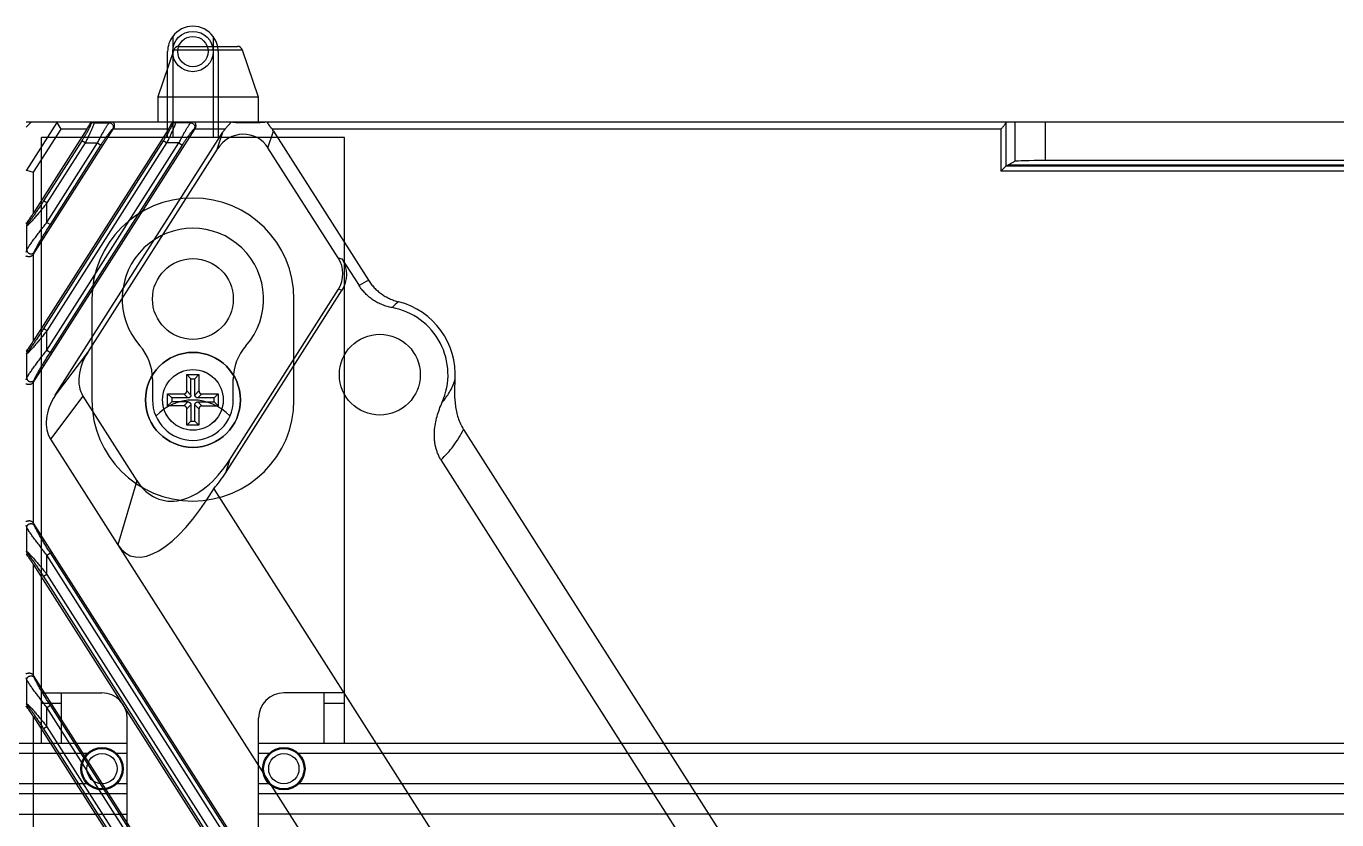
# Model space of a CAD drawing. Header units: millimetres. Extents: x 562 to 17351, y 2396 to 6995.
# Drawn here: x 12738.8 to 12868.5, y 5487.2 to 5565.7 of the extents above; entities that cross this region are included whole.
import ezdxf

# ---------------------------------------------------------------- set-up
doc = ezdxf.new("R2010")
doc.units = ezdxf.units.MM
doc.layers.add('02___PRT_ALL_AXES', color=7, linetype='Continuous')
doc.layers.add('1轮廓线', color=7, linetype='Continuous', lineweight=25)

# ---------------------------------------------------------------- blocks, each defined once
blk = doc.blocks.new('DTGCNV')
at = {"color": 7, "linetype": 'Continuous'}
for p, q in [((12731.7, 5017.7), (12737.54, 5017.7)), ((12731.23, 5017.36), (12729.64, 5012.7)), ((12731.23, 5017.36), (12738.01, 5017.36)), ((12738.01, 5017.36), (12739.59, 5012.7)), ((12729.64, 5012.7), (12729.64, 5010.2)), ((12729.64, 5012.7), (12739.59, 5012.7)), ((12739.59, 5012.7), (12739.59, 5010.2)), ((12717.12, 5010.2), (12716.62, 5009.7)), ((13316.62, 5010.2), (12716.62, 5010.2)), ((12719.66, 5010.18), (12716.64, 5005.45)), ((12719.66, 5010.18), (12720.04, 5009.5)), ((12722.94, 5010.03), (12722.99, 5009.95)), ((12723.29, 5010.2), (12723.32, 5010.14)), ((12723.32, 5010.14), (12724.85, 5010.14)), ((12724.85, 5010.14), (12724.95, 5010.2)), ((12731, 5010.03), (12731.05, 5009.95)), ((12731.35, 5010.2), (12731.39, 5010.14)), ((12732.91, 5010.14), (12731.39, 5010.14)), ((12732.91, 5010.14), (12733.02, 5010.2)), ((12813.59, 5010.16), (12813.59, 5005.86)), ((12814.52, 5006.33), (12814.52, 5010.2)), ((12817.52, 5006.4), (12817.52, 5010.2)), ((12722.63, 5009.5), (12717.32, 5001.17)), ((12730.69, 5009.5), (12717.32, 4988.51)), ((12720.04, 5009.5), (12717.32, 5005.25)), ((12717.35, 4997.13), (12725.23, 5009.5)), ((12717.35, 4984.47), (12733.3, 5009.5)), ((12719.48, 4983.16), (12736.07, 5009.2)), ((12722.63, 5009.5), (12720.04, 5009.5)), ((12725.18, 5009.53), (12725.29, 5009.59)), ((12730.69, 5009.5), (12725.23, 5009.5)), ((12733.25, 5009.53), (12733.35, 5009.59)), ((12736.29, 5009.5), (12733.3, 5009.5)), ((12735.53, 5007.54), (12736.07, 5009.2)), ((12740.55, 5007.66), (12741.09, 5009.32)), ((12813.1, 5009.5), (12740.97, 5009.5)), ((12741.09, 5009.32), (12750.5, 4994.55)), ((12813.1, 5009.5), (12813.1, 5005.36)), ((12722.12, 5008.36), (12718.33, 5002.41)), ((12730.19, 5008.36), (12718.33, 4989.76)), ((12722.46, 5008.15), (12718.67, 5002.2)), ((12718.67, 5000.28), (12723.68, 5008.15)), ((12730.52, 5008.15), (12718.67, 4989.54)), ((12718.67, 4987.63), (12731.74, 5008.15)), ((12719.01, 5000.07), (12724.02, 5007.93)), ((12719.01, 4987.41), (12732.08, 5007.93)), ((12722.46, 5008.15), (12722.12, 5008.36)), ((12722.46, 5008.15), (12723.68, 5008.15)), ((12735.53, 5007.54), (12722.7, 4987.4)), ((12723.68, 5008.15), (12724.02, 5007.93)), ((12730.52, 5008.15), (12730.19, 5008.36)), ((12731.74, 5008.15), (12730.52, 5008.15)), ((12731.74, 5008.15), (12732.08, 5007.93)), ((12747.5, 4996.77), (12740.55, 5007.66)), ((12814.52, 5006.33), (12813.6, 5005.86)), ((12853.37, 5005.95), (12813.77, 5005.95)), ((12849.62, 5006.4), (12817.52, 5006.4)), ((12716.64, 5005.45), (12717.32, 5005.25)), ((12717.32, 5005.25), (12717.32, 5001.17)), ((12813.59, 5005.86), (12813.1, 5005.36)), ((12854.04, 5005.36), (12813.1, 5005.36)), ((12853.54, 5005.86), (12813.6, 5005.86)), ((12718.67, 5002.2), (12718.33, 5002.41)), ((12718.67, 5000.28), (12718.67, 5002.2)), ((12716.68, 4999.93), (12716.62, 4999.95)), ((12716.63, 5000.18), (12716.74, 5000.15)), ((12716.68, 4997.54), (12716.68, 4999.93)), ((12718.67, 5000.28), (12719.01, 5000.07)), ((12716.62, 4997.34), (12716.68, 4997.54)), ((12717.32, 4997.08), (12717.32, 4988.51)), ((12717.35, 4997.13), (12717.41, 4997.33)), ((12747.5, 4996.77), (12747.87, 4996.68)), ((12747.87, 4996.68), (12749.56, 4994.02)), ((12736.35, 4975.46), (12747.9, 4993.59)), ((12736.73, 4976.73), (12747.52, 4993.67)), ((12747.52, 4993.67), (12747.9, 4993.59)), ((12718.67, 4989.54), (12718.33, 4989.76)), ((12718.67, 4987.63), (12718.67, 4989.54)), ((12716.68, 4987.28), (12716.62, 4987.3)), ((12716.63, 4987.52), (12716.74, 4987.49)), ((12716.68, 4984.89), (12716.68, 4987.28)), ((12718.67, 4987.63), (12719.01, 4987.41)), ((12722.7, 4987.4), (12719.48, 4983.16)), ((12716.62, 4984.68), (12716.68, 4984.89)), ((12717.32, 4984.42), (12717.32, 4970.54)), ((12717.35, 4984.47), (12717.41, 4984.67)), ((12722.24, 4983.08), (12719.01, 4978.83)), ((12722.24, 4983.08), (12727.57, 4974.7)), ((12719.01, 4978.83), (12910.96, 4677.53)), ((12759.91, 4979.78), (12838.25, 4856.8)), ((12736.73, 4976.73), (12736.35, 4975.46)), ((12883.39, 4779.44), (12757.68, 4976.76)), ((12727.57, 4974.7), (12725.69, 4968.36)), ((12735.19, 4973.91), (12923.33, 4678.59)), ((12716.68, 4970.08), (12716.62, 4970.28)), ((12716.68, 4967.69), (12716.68, 4970.08)), ((12717.41, 4970.29), (12717.35, 4970.49)), ((12903.91, 4677.66), (12717.35, 4970.49)), ((12716.62, 4967.67), (12716.68, 4967.69)), ((12716.63, 4967.44), (12716.74, 4967.47)), ((12718.67, 4967.34), (12719.01, 4967.55)), ((12718.67, 4965.42), (12718.67, 4967.34)), ((12902.32, 4679.06), (12718.67, 4967.34)), ((12902.66, 4679.27), (12719.01, 4967.55)), ((12717.32, 4966.45), (12717.32, 4955.46)), ((12717.32, 4966.45), (12901.38, 4677.53)), ((12718.67, 4965.42), (12718.33, 4965.21)), ((12718.33, 4965.21), (12900.77, 4678.84)), ((12718.67, 4965.42), (12901.1, 4679.06)), ((12717.41, 4955.22), (12717.35, 4955.42)), ((12894.31, 4677.66), (12717.35, 4955.42)), ((12716.68, 4955), (12716.62, 4955.2)), ((12716.68, 4952.61), (12716.68, 4955)), ((12716.62, 4952.59), (12716.68, 4952.61)), ((12716.63, 4952.36), (12716.74, 4952.4)), ((12718.67, 4952.26), (12719.01, 4952.48)), ((12718.67, 4950.35), (12718.67, 4952.26)), ((12892.72, 4679.06), (12718.67, 4952.26)), ((12893.06, 4679.27), (12719.01, 4952.48)), ((12717.32, 4951.38), (12717.32, 4940.39)), ((12717.32, 4951.38), (12891.78, 4677.53)), ((12718.67, 4950.35), (12718.33, 4950.13)), ((12718.33, 4950.13), (12891.16, 4678.84)), ((12718.67, 4950.35), (12891.5, 4679.06))]:
    blk.add_line(p, q, dxfattribs=at)
for centre, radius in [((12751.62, 4985.2), 4), ((12733.12, 4982.7), 3)]:
    blk.add_circle(centre, radius, dxfattribs=at)
for centre, radius, start, end in [((12731.7, 5017.2), 0.5, 90, 161.222), ((12737.54, 5017.2), 0.5, 18.778, 90), ((12723.32, 5009.74), 0.402, 90.2568, 147.2432), ((12731.39, 5009.74), 0.402, 90.2568, 147.2432), ((12717.08, 4999.93), 0.402, 147.6282, 179.8718), ((12757.33, 4981.15), 15.03, 117.0328, 121.1257), ((12759.62, 4985.3), 9.42, 130.8577, 136.0435), ((12751.62, 4985.2), 6.75, 336.1243, 79.5633), ((12751.62, 4985.2), 7.46, 356.103, 75.7008), ((12717.08, 4987.28), 0.402, 147.6282, 179.8718), ((12717.08, 4967.69), 0.402, 180.1282, 212.3718), ((12717.08, 4952.61), 0.402, 180.1282, 212.3718)]:
    blk.add_arc(centre, radius, start, end, dxfattribs=at)
for centre, major_axis, ratio, start_param, end_param in [((12719.18, 5009.5), (0.468, 0.695), 0.186347, -0.096093, 0.124846), ((12722.55, 5009.5), (0.449, 0.699), 0.073624, -1.523567, -0.647746), ((12730.62, 5009.5), (0.449, 0.699), 0.073624, -1.523567, -0.647746), ((12739.51, 5010.43), (3.18, 0.09), 0.080959, -2.446687, -1.345204), ((12813.61, 5009.5), (0, 0.7), 0.052408, 0, 0.329), ((12725.31, 5009.5), (0.449, 0.699), 0.073624, 1.492115, 1.618026), ((12733.37, 5009.5), (0.449, 0.699), 0.073624, 1.492115, 1.618026), ((12738.03, 5005.85), (0.98, 3.02), 0.944553, -0.662888, 1.302149), ((12738.56, 5007.5), (0.98, 3.02), 0.944553, 1.184969, 1.302149), ((12738.56, 5007.5), (0.98, 3.02), 0.944553, -0.662888, -0.591953), ((12817.52, 5006.32), (3, 0), 0.026186, 1.570796, 3.089233), ((12717.32, 5006.58), (0.69, 1.13), 0.116833, -3.331181, -3.110242), ((12813.6, 5005.36), (0, 0.5), 0.052408, 0.02618, 0.05236), ((12717.32, 5001.28), (0.7, 1.1), 0.046753, -3.023591, -1.644612), ((12717.02, 4997.35), (0.117, 0.402), 0.954439, -2.00715, -1.867188), ((12744.76, 4995.28), (3.13, -0.75), 0.933182, -0.312299, 0.766803), ((12745.14, 4995.19), (3.13, -0.75), 0.933182, -0.312299, 0.766803), ((12717.32, 4988.62), (0.7, 1.1), 0.046753, -3.023591, -1.644612), ((12725.39, 4986.02), (-2.65, -3.49), 0.684108, -1.451017, -0.247768), ((12717.02, 4984.69), (0.117, 0.402), 0.954439, -2.00715, -1.867188), ((12722.17, 4981.77), (2.65, 3.49), 0.684108, -4.59261, -3.389361), ((12732.75, 4982.37), (-2.84, -9.54), 0.602666, -0.481922, 1.127854), ((12732.37, 4981.1), (2.84, 9.54), 0.602666, -2.228667, -2.013739), ((12732.69, 4982.18), (5.78, 14.89), 0.368013, -3.405574, -2.010726), ((12717.02, 4970.27), (-0.117, 0.402), 0.954439, -1.274405, -1.134443), ((12717.32, 4966.34), (-0.7, 1.1), 0.046753, -1.496981, -0.118001), ((12717.02, 4955.19), (-0.117, 0.402), 0.954439, -1.274405, -1.134443), ((12717.32, 4951.26), (-0.7, 1.1), 0.046753, -1.496981, -0.118001)]:
    blk.add_ellipse(centre, major_axis=major_axis, ratio=ratio, start_param=start_param, end_param=end_param, dxfattribs=at)
for points, knots in [([(12722.99, 5009.95), (12722.99, 5009.95), (12722.99, 5009.95), (12722.99, 5009.94), (12722.99, 5009.93), (12722.99, 5009.91), (12722.98, 5009.89), (12722.97, 5009.87), (12722.96, 5009.84), (12722.95, 5009.81), (12722.93, 5009.76), (12722.9, 5009.69), (12722.85, 5009.6), (12722.8, 5009.5), (12722.74, 5009.39), (12722.68, 5009.27), (12722.58, 5009.11), (12722.45, 5008.89), (12722.29, 5008.63), (12722.18, 5008.45), (12722.12, 5008.36)], [0, 0, 0, 0, 0.005131, 0.008428, 0.012271, 0.021684, 0.033464, 0.047622, 0.064124, 0.082905, 0.103889, 0.152076, 0.207846, 0.270292, 0.338504, 0.411611, 0.488796, 0.652473, 0.824323, 1, 1, 1, 1]), ([(12723.32, 5010.14), (12723.32, 5010.14), (12723.32, 5010.13), (12723.33, 5010.12), (12723.33, 5010.11), (12723.32, 5010.09), (12723.32, 5010.06), (12723.31, 5010.04), (12723.3, 5009.99), (12723.27, 5009.92), (12723.24, 5009.82), (12723.19, 5009.71), (12723.14, 5009.59), (12723.09, 5009.45), (12723.02, 5009.31), (12722.95, 5009.16), (12722.88, 5009), (12722.77, 5008.78), (12722.63, 5008.49), (12722.52, 5008.26), (12722.46, 5008.15)], [0, 0, 0, 0, 0.002337, 0.005142, 0.012309, 0.021693, 0.033344, 0.047262, 0.063422, 0.102249, 0.149298, 0.203901, 0.265311, 0.332743, 0.40541, 0.482538, 0.563383, 0.647242, 0.821363, 1, 1, 1, 1]), ([(12723.04, 5010.2), (12723.05, 5010.2), (12723.05, 5010.2), (12723.05, 5010.2), (12723.05, 5010.2), (12723.05, 5010.19), (12723.05, 5010.19), (12723.05, 5010.19), (12723.05, 5010.18), (12723.05, 5010.18), (12723.04, 5010.17), (12723.03, 5010.16), (12723.02, 5010.15), (12723.01, 5010.14), (12723, 5010.13), (12722.98, 5010.1), (12722.96, 5010.07), (12722.95, 5010.05), (12722.94, 5010.03)], [0, 0, 0, 0, 0.012996, 0.023691, 0.032499, 0.040267, 0.057606, 0.069409, 0.083767, 0.120475, 0.167471, 0.223673, 0.287908, 0.359194, 0.436597, 0.607104, 0.795683, 1, 1, 1, 1]), ([(12723.68, 5008.15), (12723.74, 5008.26), (12723.86, 5008.5), (12724.04, 5008.84), (12724.19, 5009.11), (12724.31, 5009.32), (12724.39, 5009.46), (12724.47, 5009.59), (12724.54, 5009.71), (12724.61, 5009.82), (12724.67, 5009.92), (12724.72, 5009.99), (12724.75, 5010.03), (12724.78, 5010.06), (12724.8, 5010.09), (12724.81, 5010.11), (12724.83, 5010.13), (12724.84, 5010.13), (12724.85, 5010.14)], [0, 0, 0, 0, 0.172458, 0.340604, 0.500132, 0.575263, 0.646515, 0.713266, 0.774868, 0.830656, 0.879952, 0.922092, 0.940282, 0.956456, 0.970552, 0.982522, 0.992336, 1, 1, 1, 1]), ([(12724.85, 5010.14), (12724.88, 5010.14), (12724.95, 5010.13), (12725.05, 5010.08), (12725.13, 5010.02), (12725.2, 5009.93), (12725.23, 5009.83), (12725.25, 5009.73), (12725.23, 5009.62), (12725.2, 5009.56), (12725.18, 5009.53)], [0, 0, 0, 0, 0.124309, 0.249137, 0.374435, 0.5, 0.625565, 0.750863, 0.875691, 1, 1, 1, 1]), ([(12725.29, 5009.59), (12725.3, 5009.6), (12725.32, 5009.64), (12725.35, 5009.7), (12725.36, 5009.76), (12725.37, 5009.82), (12725.37, 5009.87), (12725.36, 5009.93), (12725.35, 5009.98), (12725.34, 5010.02), (12725.32, 5010.06), (12725.31, 5010.09), (12725.3, 5010.11), (12725.29, 5010.13), (12725.28, 5010.14), (12725.27, 5010.15), (12725.27, 5010.16), (12725.26, 5010.17), (12725.26, 5010.18), (12725.26, 5010.18), (12725.26, 5010.19), (12725.26, 5010.19), (12725.26, 5010.19), (12725.27, 5010.19), (12725.27, 5010.2), (12725.27, 5010.2), (12725.28, 5010.2), (12725.28, 5010.2)], [0, 0, 0, 0, 0.097065, 0.192515, 0.285324, 0.374606, 0.459616, 0.539864, 0.615058, 0.684982, 0.749399, 0.807935, 0.834791, 0.859873, 0.883022, 0.904001, 0.922558, 0.93844, 0.951423, 0.956829, 0.961578, 0.96963, 0.973476, 0.977585, 0.982189, 0.987423, 1, 1, 1, 1]), ([(12731.05, 5009.95), (12731.05, 5009.95), (12731.05, 5009.95), (12731.05, 5009.94), (12731.05, 5009.93), (12731.05, 5009.91), (12731.04, 5009.89), (12731.04, 5009.87), (12731.03, 5009.84), (12731.01, 5009.81), (12730.99, 5009.76), (12730.96, 5009.69), (12730.91, 5009.6), (12730.86, 5009.5), (12730.8, 5009.39), (12730.74, 5009.27), (12730.64, 5009.11), (12730.52, 5008.89), (12730.35, 5008.63), (12730.24, 5008.45), (12730.19, 5008.36)], [0, 0, 0, 0, 0.005131, 0.008428, 0.012271, 0.021684, 0.033464, 0.047622, 0.064124, 0.082905, 0.103889, 0.152076, 0.207846, 0.270292, 0.338504, 0.411611, 0.488796, 0.652473, 0.824323, 1, 1, 1, 1]), ([(12731.39, 5010.14), (12731.39, 5010.14), (12731.39, 5010.13), (12731.39, 5010.12), (12731.39, 5010.11), (12731.39, 5010.09), (12731.38, 5010.06), (12731.37, 5010.04), (12731.36, 5009.99), (12731.34, 5009.92), (12731.3, 5009.82), (12731.26, 5009.71), (12731.21, 5009.59), (12731.15, 5009.45), (12731.08, 5009.31), (12731.01, 5009.16), (12730.94, 5009), (12730.83, 5008.78), (12730.7, 5008.49), (12730.58, 5008.26), (12730.52, 5008.15)], [0, 0, 0, 0, 0.002337, 0.005142, 0.012309, 0.021693, 0.033344, 0.047262, 0.063422, 0.102249, 0.149298, 0.203901, 0.265311, 0.332743, 0.40541, 0.482538, 0.563383, 0.647242, 0.821363, 1, 1, 1, 1]), ([(12731.11, 5010.2), (12731.11, 5010.2), (12731.11, 5010.2), (12731.11, 5010.2), (12731.11, 5010.2), (12731.11, 5010.19), (12731.11, 5010.19), (12731.11, 5010.19), (12731.11, 5010.18), (12731.11, 5010.18), (12731.1, 5010.17), (12731.09, 5010.16), (12731.09, 5010.15), (12731.08, 5010.14), (12731.06, 5010.13), (12731.05, 5010.1), (12731.02, 5010.07), (12731.01, 5010.05), (12731, 5010.03)], [0, 0, 0, 0, 0.012997, 0.023693, 0.032502, 0.040269, 0.057607, 0.069406, 0.083763, 0.120473, 0.16747, 0.223668, 0.287904, 0.359192, 0.436594, 0.607104, 0.795683, 1, 1, 1, 1]), ([(12731.74, 5008.15), (12731.8, 5008.26), (12731.92, 5008.5), (12732.1, 5008.84), (12732.25, 5009.11), (12732.37, 5009.32), (12732.45, 5009.46), (12732.53, 5009.59), (12732.6, 5009.71), (12732.67, 5009.82), (12732.73, 5009.92), (12732.78, 5009.99), (12732.82, 5010.03), (12732.84, 5010.06), (12732.86, 5010.09), (12732.88, 5010.11), (12732.89, 5010.13), (12732.9, 5010.13), (12732.91, 5010.14)], [0, 0, 0, 0, 0.172457, 0.340603, 0.500132, 0.575262, 0.646515, 0.713266, 0.774868, 0.830656, 0.879952, 0.922092, 0.940282, 0.956456, 0.970552, 0.982522, 0.992336, 1, 1, 1, 1]), ([(12732.91, 5010.14), (12732.94, 5010.14), (12733.01, 5010.13), (12733.11, 5010.08), (12733.19, 5010.02), (12733.26, 5009.93), (12733.3, 5009.83), (12733.31, 5009.73), (12733.29, 5009.62), (12733.26, 5009.56), (12733.25, 5009.53)], [0, 0, 0, 0, 0.124309, 0.249137, 0.374435, 0.5, 0.625565, 0.750863, 0.875691, 1, 1, 1, 1]), ([(12733.35, 5009.59), (12733.37, 5009.6), (12733.39, 5009.64), (12733.41, 5009.7), (12733.42, 5009.76), (12733.43, 5009.82), (12733.43, 5009.87), (12733.42, 5009.93), (12733.41, 5009.98), (12733.4, 5010.02), (12733.39, 5010.06), (12733.37, 5010.09), (12733.36, 5010.11), (12733.35, 5010.13), (12733.34, 5010.14), (12733.34, 5010.15), (12733.33, 5010.16), (12733.33, 5010.17), (12733.32, 5010.18), (12733.32, 5010.18), (12733.32, 5010.19), (12733.32, 5010.19), (12733.33, 5010.19), (12733.33, 5010.19), (12733.33, 5010.2), (12733.34, 5010.2), (12733.34, 5010.2), (12733.34, 5010.2)], [0, 0, 0, 0, 0.097065, 0.192515, 0.285324, 0.374606, 0.459616, 0.539864, 0.615058, 0.684982, 0.749399, 0.807935, 0.834791, 0.859873, 0.883022, 0.904001, 0.922558, 0.93844, 0.951423, 0.956829, 0.961578, 0.96963, 0.973476, 0.977585, 0.982189, 0.987423, 1, 1, 1, 1]), ([(12736.82, 5010.2), (12736.83, 5010.2), (12736.83, 5010.2), (12736.84, 5010.19), (12736.85, 5010.19), (12736.85, 5010.19), (12736.85, 5010.18), (12736.85, 5010.17), (12736.85, 5010.17), (12736.85, 5010.16), (12736.84, 5010.14), (12736.83, 5010.13), (12736.82, 5010.11), (12736.8, 5010.08), (12736.77, 5010.05), (12736.73, 5010), (12736.69, 5009.95), (12736.64, 5009.9), (12736.59, 5009.85), (12736.54, 5009.79), (12736.47, 5009.72), (12736.39, 5009.62), (12736.32, 5009.54), (12736.29, 5009.5)], [0, 0, 0, 0, 0.011112, 0.020255, 0.024391, 0.028473, 0.037279, 0.042422, 0.048212, 0.061978, 0.078873, 0.098855, 0.121745, 0.147283, 0.20515, 0.270312, 0.341022, 0.415964, 0.494162, 0.574906, 0.657633, 0.827281, 1, 1, 1, 1]), ([(12740.97, 5009.5), (12740.94, 5009.54), (12740.89, 5009.6), (12740.83, 5009.68), (12740.78, 5009.74), (12740.74, 5009.8), (12740.7, 5009.85), (12740.66, 5009.91), (12740.62, 5009.96), (12740.59, 5010.01), (12740.57, 5010.05), (12740.55, 5010.08), (12740.54, 5010.1), (12740.54, 5010.12), (12740.54, 5010.13), (12740.54, 5010.15), (12740.54, 5010.16), (12740.54, 5010.17), (12740.55, 5010.18), (12740.56, 5010.19), (12740.58, 5010.19), (12740.59, 5010.2), (12740.6, 5010.2), (12740.61, 5010.2)], [0, 0, 0, 0, 0.17407, 0.260019, 0.344627, 0.427386, 0.507674, 0.584703, 0.657485, 0.724708, 0.784754, 0.811543, 0.835902, 0.857707, 0.87695, 0.893816, 0.908746, 0.922466, 0.93588, 0.949853, 0.965006, 0.981682, 1, 1, 1, 1]), ([(12813.1, 5009.5), (12813.12, 5009.53), (12813.18, 5009.59), (12813.26, 5009.69), (12813.34, 5009.78), (12813.41, 5009.87), (12813.47, 5009.95), (12813.51, 5010), (12813.53, 5010.04), (12813.56, 5010.08), (12813.57, 5010.1), (12813.58, 5010.12), (12813.59, 5010.14), (12813.59, 5010.15), (12813.59, 5010.16), (12813.59, 5010.16)], [0, 0, 0, 0, 0.152678, 0.303619, 0.450743, 0.591561, 0.722626, 0.783052, 0.839064, 0.889738, 0.93406, 0.953523, 0.971039, 0.986537, 1, 1, 1, 1]), ([(12724.02, 5007.93), (12724.07, 5008.03), (12724.19, 5008.21), (12724.37, 5008.48), (12724.52, 5008.69), (12724.63, 5008.86), (12724.72, 5008.97), (12724.79, 5009.08), (12724.87, 5009.17), (12724.94, 5009.26), (12725, 5009.34), (12725.05, 5009.4), (12725.09, 5009.44), (12725.11, 5009.46), (12725.13, 5009.49), (12725.15, 5009.5), (12725.17, 5009.52), (12725.18, 5009.52), (12725.18, 5009.53)], [0, 0, 0, 0, 0.1676, 0.331583, 0.488295, 0.562692, 0.633726, 0.700798, 0.763256, 0.820399, 0.871471, 0.915692, 0.934989, 0.952284, 0.967493, 0.980544, 0.991384, 1, 1, 1, 1]), ([(12732.08, 5007.93), (12732.14, 5008.03), (12732.26, 5008.21), (12732.43, 5008.48), (12732.58, 5008.69), (12732.7, 5008.86), (12732.78, 5008.97), (12732.86, 5009.08), (12732.93, 5009.17), (12733, 5009.26), (12733.06, 5009.34), (12733.11, 5009.4), (12733.15, 5009.44), (12733.17, 5009.46), (12733.19, 5009.49), (12733.21, 5009.5), (12733.23, 5009.52), (12733.24, 5009.52), (12733.25, 5009.53)], [0, 0, 0, 0, 0.1676, 0.331583, 0.488295, 0.562692, 0.633726, 0.700798, 0.763256, 0.820398, 0.871471, 0.915692, 0.934989, 0.952284, 0.967493, 0.980544, 0.991384, 1, 1, 1, 1]), ([(12718.67, 5002.2), (12718.57, 5002.07), (12718.42, 5001.89), (12718.22, 5001.64), (12718.07, 5001.45), (12717.92, 5001.27), (12717.77, 5001.1), (12717.62, 5000.92), (12717.48, 5000.76), (12717.34, 5000.6), (12717.21, 5000.45), (12717.1, 5000.33), (12717.02, 5000.24), (12716.96, 5000.18), (12716.91, 5000.13), (12716.86, 5000.08), (12716.82, 5000.03), (12716.78, 5000), (12716.75, 4999.97), (12716.73, 4999.96), (12716.71, 4999.95), (12716.7, 4999.94), (12716.69, 4999.94), (12716.68, 4999.93), (12716.68, 4999.93), (12716.68, 4999.93)], [0, 0, 0, 0, 0.159124, 0.238222, 0.316725, 0.394379, 0.470876, 0.545833, 0.618769, 0.689064, 0.755895, 0.818172, 0.847168, 0.874455, 0.899785, 0.922888, 0.943474, 0.961249, 0.975933, 0.982041, 0.987297, 0.991693, 0.995234, 0.997964, 1, 1, 1, 1]), ([(12718.33, 5002.41), (12718.26, 5002.29), (12718.14, 5002.11), (12717.99, 5001.88), (12717.87, 5001.7), (12717.76, 5001.53), (12717.64, 5001.36), (12717.53, 5001.19), (12717.42, 5001.02), (12717.31, 5000.86), (12717.2, 5000.71), (12717.11, 5000.59), (12717.04, 5000.49), (12717, 5000.43), (12716.95, 5000.37), (12716.91, 5000.32), (12716.87, 5000.27), (12716.84, 5000.23), (12716.81, 5000.21), (12716.8, 5000.19), (12716.78, 5000.18), (12716.77, 5000.17), (12716.76, 5000.16), (12716.75, 5000.15), (12716.75, 5000.15), (12716.74, 5000.15), (12716.74, 5000.15), (12716.74, 5000.15)], [0, 0, 0, 0, 0.153079, 0.229316, 0.305163, 0.380449, 0.454963, 0.528434, 0.600517, 0.670737, 0.738433, 0.802662, 0.833067, 0.862041, 0.889306, 0.914531, 0.93732, 0.957232, 0.96596, 0.973791, 0.980669, 0.986547, 0.991394, 0.995199, 0.996723, 0.998012, 1, 1, 1, 1]), ([(12716.63, 5000.18), (12716.63, 5000.18), (12716.63, 5000.18), (12716.63, 5000.18), (12716.62, 5000.18), (12716.62, 5000.18), (12716.62, 5000.18), (12716.62, 5000.18), (12716.62, 5000.18), (12716.62, 5000.18), (12716.62, 5000.18)], [0, 0, 0, 0, 0.198736, 0.362218, 0.491763, 0.59192, 0.674676, 0.760174, 0.865709, 1, 1, 1, 1]), ([(12716.68, 4997.54), (12716.68, 4997.55), (12716.68, 4997.56), (12716.7, 4997.59), (12716.71, 4997.62), (12716.74, 4997.67), (12716.78, 4997.73), (12716.82, 4997.79), (12716.87, 4997.88), (12716.96, 4998.01), (12717.07, 4998.17), (12717.19, 4998.34), (12717.32, 4998.52), (12717.45, 4998.7), (12717.6, 4998.89), (12717.79, 4999.15), (12718.04, 4999.48), (12718.35, 4999.88), (12718.56, 5000.15), (12718.67, 5000.28)], [0, 0, 0, 0, 0.00509, 0.010986, 0.025069, 0.041978, 0.061422, 0.083116, 0.10679, 0.159148, 0.216896, 0.278821, 0.344009, 0.411767, 0.481567, 0.552991, 0.699423, 0.848968, 1, 1, 1, 1]), ([(12717.41, 4997.33), (12717.41, 4997.33), (12717.42, 4997.35), (12717.43, 4997.38), (12717.45, 4997.42), (12717.47, 4997.47), (12717.5, 4997.53), (12717.53, 4997.6), (12717.59, 4997.7), (12717.66, 4997.83), (12717.75, 4998), (12717.85, 4998.17), (12717.95, 4998.35), (12718.06, 4998.53), (12718.17, 4998.72), (12718.32, 4998.97), (12718.52, 4999.29), (12718.76, 4999.68), (12718.92, 4999.94), (12719.01, 5000.07)], [0, 0, 0, 0, 0.005901, 0.012735, 0.028952, 0.048162, 0.069901, 0.09376, 0.119398, 0.174922, 0.234766, 0.297787, 0.363198, 0.430435, 0.499096, 0.568874, 0.710857, 0.854932, 1, 1, 1, 1]), ([(12716.62, 4996.91), (12716.62, 4996.91), (12716.62, 4996.92), (12716.62, 4996.93), (12716.63, 4996.94), (12716.63, 4996.95), (12716.64, 4996.95), (12716.65, 4996.95), (12716.66, 4996.95), (12716.68, 4996.95), (12716.69, 4996.94), (12716.71, 4996.94), (12716.74, 4996.93), (12716.77, 4996.92), (12716.8, 4996.91), (12716.84, 4996.91), (12716.89, 4996.9), (12716.95, 4996.9), (12717.02, 4996.91), (12717.08, 4996.93), (12717.15, 4996.95), (12717.21, 4996.98), (12717.27, 4997.03), (12717.3, 4997.06), (12717.32, 4997.08)], [0, 0, 0, 0, 0.017325, 0.031913, 0.043943, 0.054511, 0.065353, 0.077926, 0.092893, 0.110359, 0.130226, 0.152324, 0.202561, 0.230461, 0.260087, 0.324234, 0.394541, 0.470543, 0.551624, 0.636959, 0.725518, 0.81617, 0.907908, 1, 1, 1, 1]), ([(12716.68, 4997.54), (12716.68, 4997.52), (12716.68, 4997.48), (12716.7, 4997.42), (12716.73, 4997.37), (12716.76, 4997.31), (12716.8, 4997.27), (12716.85, 4997.23), (12716.91, 4997.2), (12716.97, 4997.17), (12717.03, 4997.16), (12717.09, 4997.16), (12717.16, 4997.16), (12717.22, 4997.18), (12717.28, 4997.2), (12717.33, 4997.24), (12717.37, 4997.28), (12717.4, 4997.31), (12717.41, 4997.33)], [0, 0, 0, 0, 0.061114, 0.122614, 0.184535, 0.246922, 0.309744, 0.372937, 0.436398, 0.5, 0.563602, 0.627063, 0.690256, 0.753078, 0.815465, 0.877386, 0.938886, 1, 1, 1, 1]), ([(12750.5, 4994.55), (12750.58, 4994.42), (12750.76, 4994.16), (12751.07, 4993.81), (12751.41, 4993.48), (12751.77, 4993.2), (12752.16, 4992.94), (12752.58, 4992.73), (12753.01, 4992.55), (12753.31, 4992.46), (12753.46, 4992.42)], [0, 0, 0, 0, 0.124999, 0.249997, 0.374996, 0.499996, 0.624996, 0.749997, 0.874998, 1, 1, 1, 1]), ([(12752.84, 4991.84), (12752.67, 4991.87), (12752.35, 4991.94), (12751.87, 4992.11), (12751.4, 4992.32), (12750.97, 4992.58), (12750.56, 4992.88), (12750.19, 4993.23), (12749.85, 4993.61), (12749.65, 4993.88), (12749.56, 4994.02)], [0, 0, 0, 0, 0.125003, 0.250004, 0.375005, 0.500005, 0.625005, 0.750004, 0.875001, 1, 1, 1, 1]), ([(12718.67, 4989.54), (12718.57, 4989.42), (12718.42, 4989.23), (12718.22, 4988.98), (12718.07, 4988.8), (12717.92, 4988.62), (12717.77, 4988.44), (12717.62, 4988.27), (12717.48, 4988.1), (12717.34, 4987.94), (12717.21, 4987.79), (12717.1, 4987.67), (12717.02, 4987.58), (12716.96, 4987.52), (12716.91, 4987.47), (12716.86, 4987.42), (12716.82, 4987.38), (12716.78, 4987.34), (12716.75, 4987.32), (12716.73, 4987.3), (12716.71, 4987.29), (12716.7, 4987.29), (12716.69, 4987.28), (12716.68, 4987.28), (12716.68, 4987.28), (12716.68, 4987.28)], [0, 0, 0, 0, 0.159124, 0.238222, 0.316725, 0.394379, 0.470876, 0.545833, 0.618769, 0.689064, 0.755895, 0.818172, 0.847168, 0.874455, 0.899785, 0.922888, 0.943474, 0.961249, 0.975933, 0.982041, 0.987297, 0.991693, 0.995234, 0.997964, 1, 1, 1, 1]), ([(12718.33, 4989.76), (12718.26, 4989.64), (12718.14, 4989.46), (12717.99, 4989.22), (12717.87, 4989.05), (12717.76, 4988.87), (12717.64, 4988.7), (12717.53, 4988.53), (12717.42, 4988.37), (12717.31, 4988.21), (12717.2, 4988.05), (12717.11, 4987.93), (12717.04, 4987.84), (12717, 4987.77), (12716.95, 4987.71), (12716.91, 4987.66), (12716.87, 4987.61), (12716.84, 4987.57), (12716.81, 4987.55), (12716.8, 4987.53), (12716.78, 4987.52), (12716.77, 4987.51), (12716.76, 4987.5), (12716.75, 4987.5), (12716.75, 4987.49), (12716.74, 4987.49), (12716.74, 4987.49), (12716.74, 4987.49)], [0, 0, 0, 0, 0.153079, 0.229316, 0.305163, 0.380449, 0.454963, 0.528434, 0.600517, 0.670737, 0.738433, 0.802662, 0.833067, 0.862041, 0.889306, 0.914531, 0.93732, 0.957232, 0.96596, 0.973791, 0.980669, 0.986547, 0.991394, 0.995199, 0.996723, 0.998012, 1, 1, 1, 1]), ([(12716.63, 4987.52), (12716.63, 4987.52), (12716.63, 4987.52), (12716.63, 4987.52), (12716.62, 4987.52), (12716.62, 4987.52), (12716.62, 4987.52), (12716.62, 4987.52), (12716.62, 4987.52), (12716.62, 4987.52), (12716.62, 4987.53)], [0, 0, 0, 0, 0.19873, 0.362206, 0.49175, 0.591912, 0.674664, 0.760162, 0.865704, 1, 1, 1, 1]), ([(12716.68, 4984.89), (12716.68, 4984.89), (12716.68, 4984.9), (12716.7, 4984.93), (12716.71, 4984.97), (12716.74, 4985.02), (12716.78, 4985.07), (12716.82, 4985.13), (12716.87, 4985.23), (12716.96, 4985.35), (12717.07, 4985.51), (12717.19, 4985.68), (12717.32, 4985.86), (12717.45, 4986.05), (12717.6, 4986.24), (12717.79, 4986.5), (12718.04, 4986.83), (12718.35, 4987.23), (12718.56, 4987.49), (12718.67, 4987.63)], [0, 0, 0, 0, 0.00509, 0.010986, 0.025069, 0.041978, 0.061422, 0.083116, 0.10679, 0.159148, 0.216896, 0.278821, 0.344009, 0.411767, 0.481567, 0.552991, 0.699423, 0.848968, 1, 1, 1, 1]), ([(12717.41, 4984.67), (12717.41, 4984.68), (12717.42, 4984.69), (12717.43, 4984.72), (12717.45, 4984.76), (12717.47, 4984.82), (12717.5, 4984.88), (12717.53, 4984.95), (12717.59, 4985.04), (12717.66, 4985.18), (12717.75, 4985.34), (12717.85, 4985.51), (12717.95, 4985.69), (12718.06, 4985.88), (12718.17, 4986.06), (12718.32, 4986.32), (12718.52, 4986.64), (12718.76, 4987.02), (12718.92, 4987.28), (12719.01, 4987.41)], [0, 0, 0, 0, 0.005901, 0.012735, 0.028952, 0.048162, 0.069901, 0.09376, 0.119398, 0.174922, 0.234766, 0.297787, 0.363198, 0.430435, 0.499096, 0.568874, 0.710857, 0.854932, 1, 1, 1, 1]), ([(12716.62, 4984.25), (12716.62, 4984.26), (12716.62, 4984.27), (12716.62, 4984.28), (12716.63, 4984.29), (12716.63, 4984.29), (12716.64, 4984.3), (12716.65, 4984.3), (12716.66, 4984.29), (12716.68, 4984.29), (12716.69, 4984.29), (12716.71, 4984.28), (12716.74, 4984.27), (12716.77, 4984.27), (12716.8, 4984.26), (12716.84, 4984.25), (12716.89, 4984.25), (12716.95, 4984.25), (12717.02, 4984.26), (12717.08, 4984.27), (12717.15, 4984.29), (12717.21, 4984.33), (12717.27, 4984.37), (12717.3, 4984.4), (12717.32, 4984.42)], [0, 0, 0, 0, 0.017325, 0.031913, 0.043943, 0.054511, 0.065353, 0.077926, 0.092893, 0.110359, 0.130226, 0.152324, 0.202561, 0.230461, 0.260087, 0.324234, 0.394541, 0.470543, 0.551624, 0.636959, 0.725518, 0.81617, 0.907908, 1, 1, 1, 1]), ([(12716.68, 4984.89), (12716.68, 4984.87), (12716.68, 4984.83), (12716.7, 4984.77), (12716.73, 4984.71), (12716.76, 4984.66), (12716.8, 4984.61), (12716.85, 4984.57), (12716.91, 4984.54), (12716.97, 4984.52), (12717.03, 4984.51), (12717.09, 4984.5), (12717.16, 4984.51), (12717.22, 4984.52), (12717.28, 4984.55), (12717.33, 4984.58), (12717.37, 4984.62), (12717.4, 4984.66), (12717.41, 4984.67)], [0, 0, 0, 0, 0.061114, 0.122614, 0.184535, 0.246922, 0.309744, 0.372937, 0.436398, 0.5, 0.563602, 0.627063, 0.690256, 0.753078, 0.815465, 0.877386, 0.938886, 1, 1, 1, 1]), ([(12757.79, 4982.47), (12757.92, 4982.61), (12758.18, 4982.93), (12758.53, 4983.46), (12758.83, 4984.04), (12758.99, 4984.47), (12759.06, 4984.69)], [0, 0, 0, 0, 0.232196, 0.474372, 0.729146, 1, 1, 1, 1]), ([(12759.06, 4984.69), (12759.03, 4984.27), (12759, 4983.64), (12759.03, 4982.79), (12759.09, 4982.16), (12759.2, 4981.54), (12759.36, 4980.93), (12759.59, 4980.33), (12759.79, 4979.96), (12759.91, 4979.78)], [0, 0, 0, 0, 0.249997, 0.375018, 0.500036, 0.625049, 0.750051, 0.875035, 1, 1, 1, 1]), ([(12757.68, 4976.76), (12757.62, 4976.86), (12757.49, 4977.08), (12757.34, 4977.42), (12757.22, 4977.77), (12757.13, 4978.13), (12757.06, 4978.5), (12757.01, 4978.99), (12757.02, 4979.61), (12757.11, 4980.35), (12757.28, 4981.07), (12757.5, 4981.78), (12757.69, 4982.24), (12757.79, 4982.47)], [0, 0, 0, 0, 0.062504, 0.125014, 0.187521, 0.250032, 0.312543, 0.375054, 0.500016, 0.624996, 0.749989, 0.874994, 1, 1, 1, 1]), ([(12757.68, 4976.76), (12757.9, 4976.97), (12758.33, 4977.42), (12758.92, 4978.15), (12759.45, 4978.93), (12759.76, 4979.49), (12759.91, 4979.78)], [0, 0, 0, 0, 0.243959, 0.491185, 0.742789, 1, 1, 1, 1]), ([(12717.32, 4970.54), (12717.3, 4970.56), (12717.27, 4970.59), (12717.21, 4970.64), (12717.15, 4970.67), (12717.08, 4970.69), (12717.02, 4970.71), (12716.95, 4970.72), (12716.89, 4970.72), (12716.84, 4970.71), (12716.8, 4970.7), (12716.77, 4970.7), (12716.74, 4970.69), (12716.71, 4970.68), (12716.69, 4970.68), (12716.68, 4970.67), (12716.66, 4970.67), (12716.65, 4970.67), (12716.64, 4970.67), (12716.63, 4970.67), (12716.63, 4970.68), (12716.62, 4970.69), (12716.62, 4970.7), (12716.62, 4970.7), (12716.62, 4970.71)], [0, 0, 0, 0, 0.092092, 0.18383, 0.274482, 0.363041, 0.448376, 0.529457, 0.605459, 0.675766, 0.739913, 0.769539, 0.797439, 0.847676, 0.869774, 0.889641, 0.907107, 0.922074, 0.934647, 0.945489, 0.956057, 0.968087, 0.982675, 1, 1, 1, 1]), ([(12716.68, 4970.08), (12716.68, 4970.1), (12716.68, 4970.14), (12716.7, 4970.2), (12716.73, 4970.25), (12716.76, 4970.31), (12716.8, 4970.35), (12716.85, 4970.39), (12716.91, 4970.42), (12716.97, 4970.44), (12717.03, 4970.46), (12717.09, 4970.46), (12717.16, 4970.46), (12717.22, 4970.44), (12717.28, 4970.41), (12717.33, 4970.38), (12717.37, 4970.34), (12717.4, 4970.31), (12717.41, 4970.29)], [0, 0, 0, 0, 0.061113, 0.122614, 0.184534, 0.246921, 0.309743, 0.372936, 0.436398, 0.5, 0.563602, 0.627064, 0.690257, 0.753079, 0.815466, 0.877386, 0.938887, 1, 1, 1, 1]), ([(12718.67, 4967.34), (12718.56, 4967.47), (12718.35, 4967.74), (12718.04, 4968.14), (12717.79, 4968.47), (12717.6, 4968.73), (12717.45, 4968.92), (12717.32, 4969.1), (12717.19, 4969.28), (12717.07, 4969.45), (12716.96, 4969.61), (12716.87, 4969.74), (12716.82, 4969.83), (12716.78, 4969.89), (12716.74, 4969.95), (12716.71, 4970), (12716.7, 4970.03), (12716.68, 4970.06), (12716.68, 4970.07), (12716.68, 4970.08)], [0, 0, 0, 0, 0.151037, 0.300586, 0.447016, 0.518439, 0.588237, 0.655992, 0.721178, 0.783101, 0.840848, 0.893205, 0.916879, 0.938573, 0.958018, 0.974928, 0.989013, 0.994909, 1, 1, 1, 1]), ([(12719.01, 4967.55), (12718.92, 4967.68), (12718.76, 4967.94), (12718.52, 4968.33), (12718.32, 4968.65), (12718.17, 4968.9), (12718.06, 4969.09), (12717.95, 4969.27), (12717.85, 4969.45), (12717.75, 4969.62), (12717.66, 4969.79), (12717.59, 4969.92), (12717.53, 4970.02), (12717.5, 4970.09), (12717.47, 4970.15), (12717.45, 4970.2), (12717.43, 4970.24), (12717.42, 4970.27), (12717.41, 4970.28), (12717.41, 4970.29)], [0, 0, 0, 0, 0.145071, 0.289149, 0.431131, 0.500908, 0.569567, 0.636803, 0.702211, 0.76523, 0.825074, 0.880596, 0.906233, 0.930094, 0.951832, 0.971044, 0.987264, 0.994099, 1, 1, 1, 1]), ([(12716.62, 4967.44), (12716.62, 4967.44), (12716.62, 4967.44), (12716.62, 4967.44), (12716.62, 4967.44), (12716.62, 4967.44), (12716.62, 4967.44), (12716.63, 4967.44), (12716.63, 4967.44), (12716.63, 4967.44), (12716.63, 4967.44)], [0, 0, 0, 0, 0.134296, 0.239838, 0.325336, 0.408088, 0.50825, 0.637794, 0.80127, 1, 1, 1, 1]), ([(12716.68, 4967.69), (12716.68, 4967.69), (12716.68, 4967.69), (12716.69, 4967.68), (12716.7, 4967.68), (12716.71, 4967.67), (12716.73, 4967.66), (12716.75, 4967.65), (12716.78, 4967.62), (12716.82, 4967.59), (12716.86, 4967.54), (12716.91, 4967.49), (12716.96, 4967.44), (12717.02, 4967.38), (12717.1, 4967.29), (12717.21, 4967.17), (12717.34, 4967.02), (12717.48, 4966.86), (12717.62, 4966.7), (12717.77, 4966.52), (12717.92, 4966.35), (12718.07, 4966.16), (12718.22, 4965.98), (12718.42, 4965.73), (12718.57, 4965.55), (12718.67, 4965.42)], [0, 0, 0, 0, 0.002036, 0.004765, 0.008306, 0.012701, 0.017956, 0.024063, 0.038745, 0.05652, 0.077106, 0.100208, 0.125538, 0.152825, 0.181822, 0.244102, 0.310933, 0.381227, 0.454167, 0.529124, 0.605619, 0.683271, 0.76177, 0.840872, 1, 1, 1, 1]), ([(12716.74, 4967.47), (12716.74, 4967.47), (12716.74, 4967.47), (12716.75, 4967.47), (12716.75, 4967.47), (12716.76, 4967.46), (12716.77, 4967.45), (12716.78, 4967.44), (12716.8, 4967.43), (12716.81, 4967.41), (12716.84, 4967.39), (12716.87, 4967.35), (12716.91, 4967.3), (12716.95, 4967.25), (12717, 4967.19), (12717.04, 4967.13), (12717.11, 4967.03), (12717.2, 4966.91), (12717.31, 4966.76), (12717.42, 4966.6), (12717.53, 4966.43), (12717.64, 4966.26), (12717.76, 4966.09), (12717.87, 4965.92), (12717.99, 4965.74), (12718.14, 4965.5), (12718.26, 4965.33), (12718.33, 4965.21)], [0, 0, 0, 0, 0.001988, 0.003277, 0.004801, 0.008605, 0.013451, 0.019328, 0.026206, 0.034036, 0.042764, 0.062675, 0.085465, 0.110691, 0.137955, 0.166932, 0.197336, 0.261568, 0.329268, 0.399486, 0.471568, 0.545042, 0.619552, 0.694837, 0.77068, 0.84692, 1, 1, 1, 1]), ([(12717.32, 4955.46), (12717.3, 4955.48), (12717.27, 4955.52), (12717.21, 4955.56), (12717.15, 4955.59), (12717.08, 4955.62), (12717.02, 4955.63), (12716.95, 4955.64), (12716.89, 4955.64), (12716.84, 4955.64), (12716.8, 4955.63), (12716.77, 4955.62), (12716.74, 4955.62), (12716.71, 4955.61), (12716.69, 4955.6), (12716.68, 4955.6), (12716.66, 4955.59), (12716.65, 4955.59), (12716.64, 4955.59), (12716.63, 4955.59), (12716.63, 4955.6), (12716.62, 4955.61), (12716.62, 4955.62), (12716.62, 4955.63), (12716.62, 4955.63)], [0, 0, 0, 0, 0.092092, 0.18383, 0.274482, 0.363041, 0.448376, 0.529457, 0.605459, 0.675766, 0.739913, 0.769539, 0.797439, 0.847676, 0.869774, 0.889641, 0.907107, 0.922074, 0.934647, 0.945489, 0.956057, 0.968087, 0.982675, 1, 1, 1, 1]), ([(12716.68, 4955), (12716.68, 4955.02), (12716.68, 4955.06), (12716.7, 4955.12), (12716.73, 4955.18), (12716.76, 4955.23), (12716.8, 4955.28), (12716.85, 4955.32), (12716.91, 4955.35), (12716.97, 4955.37), (12717.03, 4955.38), (12717.09, 4955.39), (12717.16, 4955.38), (12717.22, 4955.36), (12717.28, 4955.34), (12717.33, 4955.31), (12717.37, 4955.26), (12717.4, 4955.23), (12717.41, 4955.22)], [0, 0, 0, 0, 0.061113, 0.122614, 0.184534, 0.246921, 0.309743, 0.372936, 0.436398, 0.5, 0.563602, 0.627064, 0.690257, 0.753079, 0.815466, 0.877386, 0.938887, 1, 1, 1, 1]), ([(12718.67, 4952.26), (12718.56, 4952.4), (12718.35, 4952.66), (12718.04, 4953.06), (12717.79, 4953.39), (12717.6, 4953.65), (12717.45, 4953.84), (12717.32, 4954.03), (12717.19, 4954.2), (12717.07, 4954.37), (12716.96, 4954.53), (12716.87, 4954.66), (12716.82, 4954.75), (12716.78, 4954.82), (12716.74, 4954.87), (12716.71, 4954.92), (12716.7, 4954.96), (12716.68, 4954.98), (12716.68, 4955), (12716.68, 4955)], [0, 0, 0, 0, 0.151037, 0.300586, 0.447016, 0.518439, 0.588237, 0.655992, 0.721178, 0.783101, 0.840848, 0.893205, 0.916879, 0.938573, 0.958018, 0.974928, 0.989013, 0.994909, 1, 1, 1, 1]), ([(12719.01, 4952.48), (12718.92, 4952.61), (12718.76, 4952.86), (12718.52, 4953.25), (12718.32, 4953.57), (12718.17, 4953.83), (12718.06, 4954.01), (12717.95, 4954.2), (12717.85, 4954.38), (12717.75, 4954.55), (12717.66, 4954.71), (12717.59, 4954.84), (12717.53, 4954.94), (12717.5, 4955.01), (12717.47, 4955.07), (12717.45, 4955.13), (12717.43, 4955.17), (12717.42, 4955.2), (12717.41, 4955.21), (12717.41, 4955.22)], [0, 0, 0, 0, 0.145071, 0.289149, 0.431131, 0.500908, 0.569567, 0.636803, 0.702211, 0.76523, 0.825074, 0.880596, 0.906233, 0.930094, 0.951832, 0.971044, 0.987264, 0.994099, 1, 1, 1, 1]), ([(12716.62, 4952.36), (12716.62, 4952.36), (12716.62, 4952.36), (12716.62, 4952.37), (12716.62, 4952.37), (12716.62, 4952.37), (12716.62, 4952.37), (12716.63, 4952.37), (12716.63, 4952.37), (12716.63, 4952.36), (12716.63, 4952.36)], [0, 0, 0, 0, 0.134296, 0.239838, 0.325336, 0.408088, 0.50825, 0.637794, 0.80127, 1, 1, 1, 1]), ([(12716.68, 4952.61), (12716.68, 4952.61), (12716.68, 4952.61), (12716.69, 4952.61), (12716.7, 4952.6), (12716.71, 4952.6), (12716.73, 4952.59), (12716.75, 4952.57), (12716.78, 4952.55), (12716.82, 4952.51), (12716.86, 4952.47), (12716.91, 4952.42), (12716.96, 4952.36), (12717.02, 4952.3), (12717.1, 4952.22), (12717.21, 4952.1), (12717.34, 4951.95), (12717.48, 4951.79), (12717.62, 4951.62), (12717.77, 4951.45), (12717.92, 4951.27), (12718.07, 4951.09), (12718.22, 4950.91), (12718.42, 4950.66), (12718.57, 4950.47), (12718.67, 4950.35)], [0, 0, 0, 0, 0.002036, 0.004765, 0.008306, 0.012701, 0.017956, 0.024063, 0.038745, 0.05652, 0.077106, 0.100208, 0.125538, 0.152825, 0.181822, 0.244102, 0.310933, 0.381227, 0.454167, 0.529124, 0.605619, 0.683271, 0.76177, 0.840872, 1, 1, 1, 1]), ([(12716.74, 4952.4), (12716.74, 4952.4), (12716.74, 4952.4), (12716.75, 4952.39), (12716.75, 4952.39), (12716.76, 4952.39), (12716.77, 4952.38), (12716.78, 4952.37), (12716.8, 4952.35), (12716.81, 4952.34), (12716.84, 4952.31), (12716.87, 4952.28), (12716.91, 4952.23), (12716.95, 4952.17), (12717, 4952.11), (12717.04, 4952.05), (12717.11, 4951.96), (12717.2, 4951.84), (12717.31, 4951.68), (12717.42, 4951.52), (12717.53, 4951.36), (12717.64, 4951.19), (12717.76, 4951.02), (12717.87, 4950.84), (12717.99, 4950.67), (12718.14, 4950.43), (12718.26, 4950.25), (12718.33, 4950.13)], [0, 0, 0, 0, 0.001988, 0.003277, 0.004801, 0.008605, 0.013451, 0.019328, 0.026206, 0.034036, 0.042764, 0.062675, 0.085465, 0.110691, 0.137955, 0.166932, 0.197336, 0.261568, 0.329268, 0.399486, 0.471568, 0.545042, 0.619552, 0.694837, 0.77068, 0.84692, 1, 1, 1, 1])]:
    blk.add_open_spline(points, degree=3, knots=knots, dxfattribs=at)
blk = doc.blocks.new('*U61')
blk.add_blockref('DTGCNV', (-13016.62, -4845.2))
blk = doc.blocks.new('*U62')
at = {"color": 0, "linetype": 'ByBlock', "lineweight": -2, "transparency": 16777216}
blk.add_blockref('*U61', (600, 1350), dxfattribs=at)
blk = doc.blocks.new('rygdvx')
at = {"color": 114, "linetype": 'Continuous', "true_color": 0x139b48}
for p, q in [((13668.06, 11298.58), (13668.06, 11307.08)), ((13673.06, 11307.08), (13673.06, 11298.58)), ((13655.56, 11238.58), (13655.56, 11298.58)), ((13685.56, 11298.58), (13655.56, 11298.58)), ((13685.56, 11238.58), (13685.56, 11298.58)), ((13660.56, 11282.58), (13660.56, 11272.58)), ((13680.56, 11272.58), (13680.56, 11282.58)), ((13666.56, 11274.65), (13666.56, 11272.58)), ((13674.56, 11272.58), (13674.56, 11274.65)), ((13655.56, 11243.58), (13661.56, 11243.58)), ((13657.56, 11238.58), (13657.56, 11243.58)), ((13685.56, 11243.58), (13679.56, 11243.58)), ((13683.56, 11238.58), (13683.56, 11243.58)), ((13655.56, 11242.58), (13657.56, 11242.58)), ((13683.56, 11242.58), (13685.56, 11242.58)), ((13664.06, 11206.08), (13664.06, 11241.08)), ((13677.06, 11206.08), (13677.06, 11241.08)), ((13664.06, 11238.58), (13641.06, 11238.58)), ((14231.06, 11238.58), (13677.06, 11238.58)), ((13664.06, 11237.58), (13663.03, 11237.58)), ((13678.09, 11237.58), (13677.06, 11237.58)), ((13664.06, 11234.58), (13663.03, 11234.58)), ((13678.09, 11234.58), (13677.06, 11234.58)), ((13664.06, 11233.58), (13641.06, 11233.58)), ((14231.06, 11233.58), (13677.06, 11233.58)), ((13640.56, 11231.58), (13664.06, 11231.58)), ((14231.06, 11231.58), (13677.06, 11231.58))]:
    blk.add_line(p, q, dxfattribs=at)
for centre, radius in [((13670.56, 11307.08), 2), ((13670.56, 11307.08), 1.5), ((13661.56, 11236.08), 2), ((13679.56, 11236.08), 2), ((13661.56, 11236.08), 1.5), ((13679.56, 11236.08), 1.5)]:
    blk.add_circle(centre, radius, dxfattribs=at)
for centre, radius, start, end in [((13670.56, 11307.08), 2.5, 143.1301, 180), ((13670.56, 11307.08), 2.5, 0, 36.8699), ((13670.56, 11282.58), 10, 0, 180), ((13670.56, 11282.58), 7, 318.5904, 221.4096), ((13661.56, 11274.65), 5, 0, 41.4096), ((13679.56, 11274.65), 5, 138.5904, 180), ((13670.56, 11272.58), 10, 180, 0), ((13670.56, 11272.58), 4, 180, 0), ((13670.56, 11267.58), 5, 43.1625, 136.8375), ((13661.56, 11241.08), 2.5, 0, 90), ((13679.56, 11241.08), 2.5, 90, 180)]:
    blk.add_arc(centre, radius, start, end, dxfattribs=at)
at = {"layer": '02___PRT_ALL_AXES', "color": 114, "linetype": 'Continuous', "true_color": 0x139b48}
for p, q in [((13668.56, 11308.58), (13668.56, 11298.58)), ((13672.56, 11308.58), (13672.56, 11298.58)), ((13660.09, 11237.58), (13648.03, 11237.58)), ((14227.09, 11237.58), (13681.03, 11237.58)), ((13660.09, 11234.58), (13648.03, 11234.58)), ((14227.09, 11234.58), (13681.03, 11234.58))]:
    blk.add_line(p, q, dxfattribs=at)
for centre, radius in [((13670.56, 11282.58), 4), ((13661.56, 11236.08), 2.1), ((13679.56, 11236.08), 2.1)]:
    blk.add_circle(centre, radius, dxfattribs=at)
blk.add_arc((13670.56, 11307.08), 2.5, 36.8699, 143.1301, dxfattribs=at)
blk = doc.blocks.new('*U139')
blk.add_blockref('rygdvx', (-13946.56, -11136.35))
blk = doc.blocks.new('*U141')
at = {"color": 0, "linetype": 'ByBlock', "lineweight": -2, "transparency": 16777216}
blk.add_blockref('*U139', (600, 0), dxfattribs=at)
blk = doc.blocks.new('TFHVNB')
at = {"layer": '1轮廓线', "linetype": 'Continuous', "lineweight": 25}
for p, q in [((11926.13, 3623.71), (11926.53, 3623.3)), ((11926.13, 3622.1), (11926.13, 3623.71)), ((11926.13, 3623.71), (11927.33, 3623.71)), ((11926.53, 3623.3), (11926.93, 3623.3)), ((11926.53, 3621.69), (11926.53, 3623.3)), ((11927.33, 3623.71), (11926.93, 3623.3)), ((11926.93, 3621.69), (11926.93, 3623.3)), ((11927.33, 3623.71), (11927.33, 3622.1)), ((11924.23, 3621.81), (11924.63, 3621.4)), ((11924.23, 3620.61), (11924.23, 3621.81)), ((11924.23, 3621.81), (11925.84, 3621.81)), ((11927.62, 3621.81), (11929.23, 3621.81)), ((11929.23, 3621.81), (11928.83, 3621.4)), ((11929.23, 3621.81), (11929.23, 3620.61)), ((11924.23, 3620.61), (11924.63, 3621.01)), ((11925.84, 3620.61), (11924.23, 3620.61)), ((11924.63, 3621.4), (11924.63, 3621.01)), ((11926.24, 3621.4), (11924.63, 3621.4)), ((11926.24, 3621.01), (11924.63, 3621.01)), ((11926.53, 3620.72), (11926.53, 3619.11)), ((11926.93, 3619.11), (11926.93, 3620.72)), ((11928.83, 3621.4), (11927.22, 3621.4)), ((11927.22, 3621.01), (11928.83, 3621.01)), ((11927.62, 3620.61), (11929.23, 3620.61)), ((11928.83, 3621.01), (11928.83, 3621.4)), ((11929.23, 3620.61), (11928.83, 3621.01)), ((11926.13, 3618.71), (11926.13, 3620.32)), ((11927.33, 3620.32), (11927.33, 3618.71)), ((11926.13, 3618.71), (11926.53, 3619.11)), ((11927.33, 3618.71), (11926.13, 3618.71)), ((11926.53, 3619.11), (11926.93, 3619.11)), ((11927.33, 3618.71), (11926.93, 3619.11))]:
    blk.add_line(p, q, dxfattribs=at)
at = {"layer": '1轮廓线', "linetype": 'Continuous', "lineweight": 13}
for p, q in [((11925.84, 3621.81), (11926.24, 3621.4)), ((11926.13, 3622.1), (11926.53, 3621.69)), ((11927.33, 3622.1), (11926.93, 3621.69)), ((11927.62, 3621.81), (11927.22, 3621.4)), ((11925.84, 3620.61), (11926.24, 3621.01)), ((11926.13, 3620.32), (11926.53, 3620.72)), ((11927.33, 3620.32), (11926.93, 3620.72)), ((11927.62, 3620.61), (11927.22, 3621.01))]:
    blk.add_line(p, q, dxfattribs=at)
at = {"layer": '1轮廓线', "linetype": 'Continuous', "lineweight": 25}
for radius in [4.7, 3]:
    blk.add_circle((11926.73, 3621.21), radius, dxfattribs=at)
for start, end in [(0, 180), (180, 0)]:
    blk.add_arc((11926.73, 3621.21), 4.7, start, end, dxfattribs=at)
for points in [[(11925.84, 3621.81), (11925.9, 3621.81), (11925.96, 3621.83), (11926.01, 3621.85), (11926.04, 3621.89), (11926.08, 3621.93), (11926.1, 3621.98), (11926.13, 3622.03), (11926.13, 3622.1)], [(11927.33, 3622.1), (11927.33, 3622.03), (11927.35, 3621.98), (11927.37, 3621.93), (11927.41, 3621.89), (11927.45, 3621.85), (11927.5, 3621.83), (11927.55, 3621.81), (11927.62, 3621.81)], [(11926.13, 3620.32), (11926.13, 3620.38), (11926.1, 3620.44), (11926.08, 3620.48), (11926.04, 3620.52), (11926.01, 3620.56), (11925.96, 3620.58), (11925.9, 3620.61), (11925.84, 3620.61)], [(11926.53, 3621.69), (11926.53, 3621.63), (11926.5, 3621.57), (11926.48, 3621.53), (11926.45, 3621.49), (11926.41, 3621.45), (11926.36, 3621.43), (11926.3, 3621.4), (11926.24, 3621.4)], [(11926.24, 3621.01), (11926.3, 3621.01), (11926.36, 3620.98), (11926.41, 3620.96), (11926.45, 3620.92), (11926.48, 3620.89), (11926.5, 3620.84), (11926.53, 3620.78), (11926.53, 3620.72)], [(11927.22, 3621.4), (11927.15, 3621.4), (11927.1, 3621.43), (11927.05, 3621.45), (11927.01, 3621.49), (11926.97, 3621.52), (11926.95, 3621.57), (11926.93, 3621.63), (11926.93, 3621.69)], [(11926.93, 3620.72), (11926.93, 3620.78), (11926.95, 3620.84), (11926.97, 3620.89), (11927.01, 3620.92), (11927.04, 3620.96), (11927.1, 3620.98), (11927.15, 3621.01), (11927.22, 3621.01)], [(11927.62, 3620.61), (11927.55, 3620.61), (11927.5, 3620.58), (11927.45, 3620.56), (11927.41, 3620.52), (11927.37, 3620.49), (11927.35, 3620.44), (11927.33, 3620.38), (11927.33, 3620.32)]]:
    blk.add_open_spline(points, degree=2, knots=[0, 0, 0, 0.25, 0.25, 0.5, 0.5, 0.75, 0.75, 1, 1, 1], dxfattribs=at)
blk = doc.blocks.new('ERTFH')
blk.add_blockref('TFHVNB', (974.83, 2612.65))

msp = doc.modelspace()

# ---------------------------------------------------------------- block references
for name, p in [('*U141', (12431.316, 5392.479)), ('*U62', (12438.816, 4041.217)), ('ERTFH', (-146.243, -705.137))]:
    msp.add_blockref(name, p)

doc.saveas('drawing.dxf')
